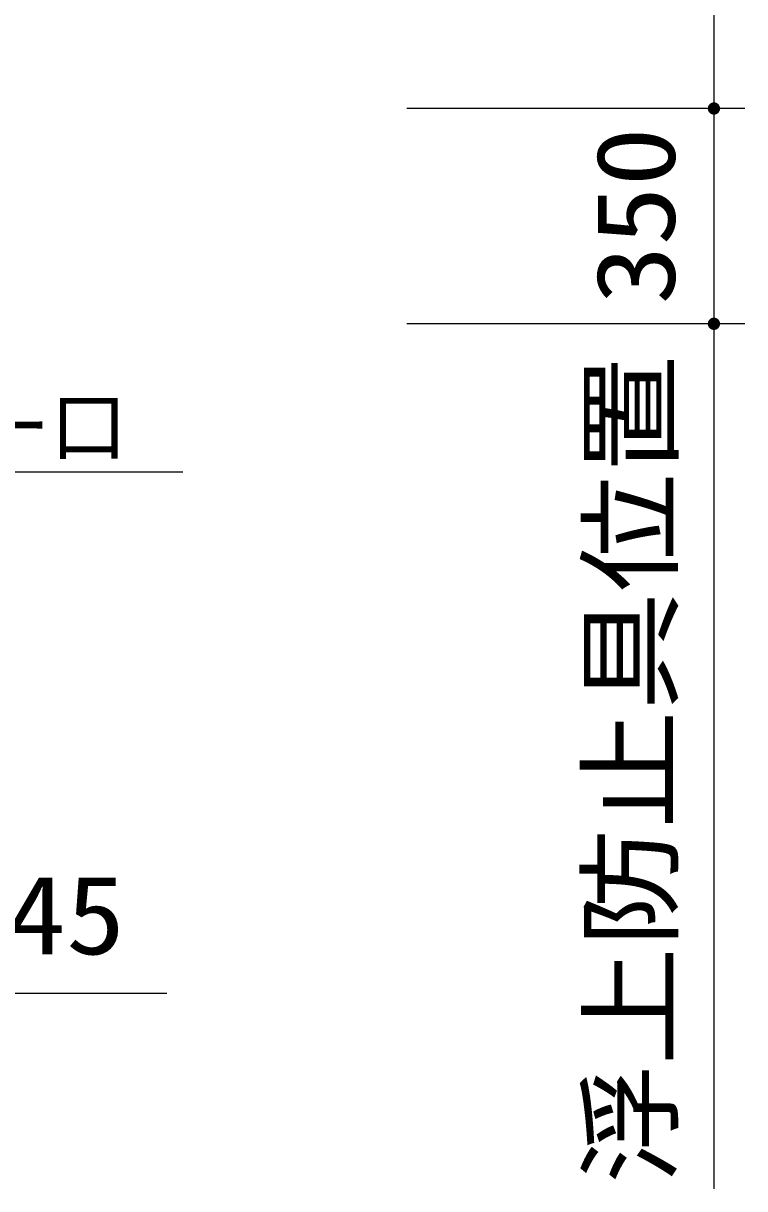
# Model space of a CAD drawing. Units: millimetres, scale not verified. Extents: x -14850 to 14850, y -10500 to 10500.
# Drawn here: x -5395 to -4222, y -2300 to -405 of the extents above; entities that cross this region are included whole.
import ezdxf
from ezdxf.enums import TextEntityAlignment as Align

# ---------------------------------------------------------------- set-up
doc = ezdxf.new("R2010")
doc.units = ezdxf.units.MM
doc.header["$LTSCALE"] = 50
doc.layers.add('0-0_製作', color=5, linetype='Continuous', lineweight=25)
doc.layers.add('0-1_躯体', color=3, linetype='Continuous', lineweight=25)
doc.styles.add('ＭＳ ゴシック', font='')
doc.styles.get('ＭＳ ゴシック').set_extended_font_data('MS Gothic')

msp = doc.modelspace()

# ---------------------------------------------------------------- linework, layer by layer
at = {"layer": '0-0_製作', "color": 2}
for p, q in [((-4272.42, 1956.67), (-4272.42, -543.33)), ((-4222.42, -543.33), (-4771.46, -543.33)), ((-4272.42, -543.33), (-4272.42, -893.33)), ((-4222.42, -893.33), (-4771.46, -893.33)), ((-4272.42, -893.33), (-4272.42, -2299.5)), ((-5522.04, -1981.52), (-5161.66, -1981.52))]:
    msp.add_line(p, q, dxfattribs=at)
at = {"layer": '0-0_製作'}
for points in [[(-4282.4, -542.71), (-4272.42, -543.33), (-4282.42, -543.33)], [(-4282.42, -543.33), (-4282.11, -545.82), (-4282.34, -544.59)], [(-4282.42, -543.33), (-4281.72, -547.01), (-4282.11, -545.82)], [(-4272.42, -543.33), (-4281.72, -547.01), (-4282.42, -543.33)], [(-4282.24, -541.46), (-4272.42, -543.33), (-4282.4, -542.71)], [(-4281.93, -540.24), (-4272.42, -543.33), (-4282.24, -541.46)], [(-4281.47, -539.08), (-4272.42, -543.33), (-4281.93, -540.24)], [(-4272.42, -543.33), (-4281.18, -548.15), (-4281.72, -547.01)], [(-4280.87, -537.98), (-4272.42, -543.33), (-4281.47, -539.08)], [(-4272.42, -543.33), (-4280.51, -549.21), (-4281.18, -548.15)], [(-4280.13, -536.96), (-4272.42, -543.33), (-4280.87, -537.98)], [(-4272.42, -543.33), (-4279.71, -550.18), (-4280.51, -549.21)], [(-4279.27, -536.04), (-4272.42, -543.33), (-4280.13, -536.96)], [(-4272.42, -543.33), (-4278.8, -551.04), (-4279.71, -550.18)], [(-4278.3, -535.24), (-4272.42, -543.33), (-4279.27, -536.04)], [(-4272.42, -543.33), (-4277.78, -551.78), (-4278.8, -551.04)], [(-4277.24, -534.57), (-4272.42, -543.33), (-4278.3, -535.24)], [(-4272.42, -543.33), (-4276.68, -552.38), (-4277.78, -551.78)], [(-4276.1, -534.04), (-4272.42, -543.33), (-4277.24, -534.57)], [(-4272.42, -543.33), (-4275.51, -552.84), (-4276.68, -552.38)], [(-4274.91, -533.65), (-4272.42, -543.33), (-4276.1, -534.04)], [(-4272.42, -543.33), (-4274.3, -553.16), (-4275.51, -552.84)], [(-4273.68, -533.41), (-4272.42, -543.33), (-4274.91, -533.65)], [(-4272.42, -543.33), (-4273.05, -553.31), (-4274.3, -553.16)], [(-4272.42, -533.33), (-4272.42, -543.33), (-4273.68, -533.41)], [(-4272.42, -543.33), (-4272.42, -553.33), (-4273.05, -553.31)], [(-4272.42, -533.33), (-4262.42, -543.33), (-4272.42, -543.33)], [(-4271.79, -533.35), (-4262.42, -543.33), (-4272.42, -533.33)], [(-4272.42, -543.33), (-4271.17, -553.25), (-4272.42, -553.33)], [(-4272.42, -543.33), (-4269.93, -553.02), (-4271.17, -553.25)], [(-4262.42, -543.33), (-4269.93, -553.02), (-4272.42, -543.33)], [(-4270.55, -533.51), (-4262.42, -543.33), (-4271.79, -533.35)], [(-4269.33, -533.82), (-4262.42, -543.33), (-4270.55, -533.51)], [(-4262.42, -543.33), (-4268.74, -552.63), (-4269.93, -553.02)], [(-4268.16, -534.29), (-4262.42, -543.33), (-4269.33, -533.82)], [(-4262.42, -543.33), (-4267.6, -552.1), (-4268.74, -552.63)], [(-4267.06, -534.89), (-4262.42, -543.33), (-4268.16, -534.29)], [(-4262.42, -543.33), (-4266.54, -551.42), (-4267.6, -552.1)], [(-4266.05, -535.63), (-4262.42, -543.33), (-4267.06, -534.89)], [(-4262.42, -543.33), (-4265.58, -550.62), (-4266.54, -551.42)], [(-4265.13, -536.49), (-4262.42, -543.33), (-4266.05, -535.63)], [(-4262.42, -543.33), (-4264.72, -549.71), (-4265.58, -550.62)], [(-4264.33, -537.46), (-4262.42, -543.33), (-4265.13, -536.49)], [(-4262.42, -543.33), (-4263.98, -548.69), (-4264.72, -549.71)], [(-4263.66, -538.52), (-4262.42, -543.33), (-4264.33, -537.46)], [(-4262.42, -543.33), (-4263.37, -547.59), (-4263.98, -548.69)], [(-4263.12, -539.65), (-4262.42, -543.33), (-4263.66, -538.52)], [(-4262.42, -543.33), (-4262.91, -546.42), (-4263.37, -547.59)], [(-4262.74, -540.85), (-4262.42, -543.33), (-4263.12, -539.65)], [(-4262.42, -543.33), (-4262.6, -545.21), (-4262.91, -546.42)], [(-4262.74, -540.85), (-4262.5, -542.08), (-4262.42, -543.33)], [(-4262.42, -543.33), (-4262.44, -543.96), (-4262.6, -545.21)], [(-4281.93, -890.24), (-4272.42, -893.33), (-4282.24, -891.46)], [(-4281.47, -889.08), (-4272.42, -893.33), (-4281.93, -890.24)], [(-4280.87, -887.97), (-4272.42, -893.33), (-4281.47, -889.08)], [(-4280.13, -886.96), (-4272.42, -893.33), (-4280.87, -887.97)], [(-4279.27, -886.04), (-4272.42, -893.33), (-4280.13, -886.96)], [(-4278.3, -885.24), (-4272.42, -893.33), (-4279.27, -886.04)], [(-4277.24, -884.57), (-4272.42, -893.33), (-4278.3, -885.24)], [(-4276.1, -884.04), (-4272.42, -893.33), (-4277.24, -884.57)], [(-4274.91, -883.65), (-4272.42, -893.33), (-4276.1, -884.04)], [(-4273.68, -883.41), (-4272.42, -893.33), (-4274.91, -883.65)], [(-4273.68, -883.41), (-4272.42, -883.33), (-4272.42, -893.33)], [(-4272.42, -883.33), (-4262.42, -893.33), (-4272.42, -893.33)], [(-4271.79, -883.35), (-4262.42, -893.33), (-4272.42, -883.33)], [(-4270.55, -883.51), (-4262.42, -893.33), (-4271.79, -883.35)], [(-4269.33, -883.82), (-4262.42, -893.33), (-4270.55, -883.51)], [(-4268.16, -884.28), (-4262.42, -893.33), (-4269.33, -883.82)], [(-4267.06, -884.89), (-4262.42, -893.33), (-4268.16, -884.28)], [(-4266.05, -885.63), (-4262.42, -893.33), (-4267.06, -884.89)], [(-4265.13, -886.49), (-4262.42, -893.33), (-4266.05, -885.63)], [(-4264.33, -887.46), (-4262.42, -893.33), (-4265.13, -886.49)], [(-4263.66, -888.52), (-4262.42, -893.33), (-4264.33, -887.46)], [(-4263.12, -889.65), (-4262.42, -893.33), (-4263.66, -888.52)], [(-4263.12, -889.65), (-4262.5, -892.08), (-4262.42, -893.33)], [(-4262.74, -890.85), (-4262.5, -892.08), (-4263.12, -889.65)], [(-4282.4, -892.71), (-4272.42, -893.33), (-4282.42, -893.33)], [(-4282.42, -893.33), (-4281.72, -897.01), (-4282.34, -894.59)], [(-4282.42, -893.33), (-4281.18, -898.15), (-4281.72, -897.01)], [(-4272.42, -893.33), (-4281.18, -898.15), (-4282.42, -893.33)], [(-4282.24, -891.46), (-4272.42, -893.33), (-4282.4, -892.71)], [(-4282.34, -894.59), (-4281.72, -897.01), (-4282.11, -895.82)], [(-4272.42, -893.33), (-4280.51, -899.21), (-4281.18, -898.15)], [(-4272.42, -893.33), (-4279.71, -900.18), (-4280.51, -899.21)], [(-4272.42, -893.33), (-4278.8, -901.04), (-4279.71, -900.18)], [(-4272.42, -893.33), (-4277.78, -901.78), (-4278.8, -901.04)], [(-4272.42, -893.33), (-4276.68, -902.38), (-4277.78, -901.78)], [(-4272.42, -893.33), (-4275.51, -902.84), (-4276.68, -902.38)], [(-4272.42, -893.33), (-4274.3, -903.16), (-4275.51, -902.84)], [(-4272.42, -893.33), (-4273.05, -903.31), (-4274.3, -903.16)], [(-4272.42, -893.33), (-4272.42, -903.33), (-4273.05, -903.31)], [(-4272.42, -893.33), (-4271.17, -903.25), (-4272.42, -903.33)], [(-4272.42, -893.33), (-4269.93, -903.02), (-4271.17, -903.25)], [(-4262.42, -893.33), (-4269.93, -903.02), (-4272.42, -893.33)], [(-4262.42, -893.33), (-4268.74, -902.63), (-4269.93, -903.02)], [(-4262.42, -893.33), (-4267.6, -902.1), (-4268.74, -902.63)], [(-4262.42, -893.33), (-4266.54, -901.42), (-4267.6, -902.1)], [(-4262.42, -893.33), (-4265.58, -900.62), (-4266.54, -901.42)], [(-4262.42, -893.33), (-4264.72, -899.71), (-4265.58, -900.62)], [(-4262.42, -893.33), (-4263.98, -898.69), (-4264.72, -899.71)], [(-4262.42, -893.33), (-4263.37, -897.59), (-4263.98, -898.69)], [(-4262.42, -893.33), (-4262.91, -896.42), (-4263.37, -897.59)], [(-4262.42, -893.33), (-4262.6, -895.21), (-4262.91, -896.42)], [(-4262.42, -893.33), (-4262.44, -893.96), (-4262.6, -895.21)]]:
    msp.add_solid(points, dxfattribs=at)
at = {"layer": '0-1_躯体'}
msp.add_line((-5802.83, -1134.14), (-5135.71, -1134.14), dxfattribs=at)

# ---------------------------------------------------------------- texts
at = {"layer": '0-0_製作', "color": 4, "style": 'ＭＳ ゴシック', "width": 1.1}
for s, height, p in [('350', 128.4, (-4297.42, -862.08)), ('浮上防止具位置', 128.3, (-4305.63, -2291.68))]:
    msp.add_text(s, height=height, rotation=90, dxfattribs=at).set_placement(p, align=Align.BOTTOM_LEFT)
msp.add_text('245', height=128.4, dxfattribs=at).set_placement((-5517.5, -1956.95), align=Align.BOTTOM_LEFT)
at = {"layer": '0-1_躯体', "color": 4, "style": 'ＭＳ ゴシック'}
msp.add_text('\u3000エアー口\u3000', height=91.79, dxfattribs=at).set_placement((-5852.04, -1133.57), align=Align.BOTTOM_LEFT)

doc.saveas('drawing.dxf')
